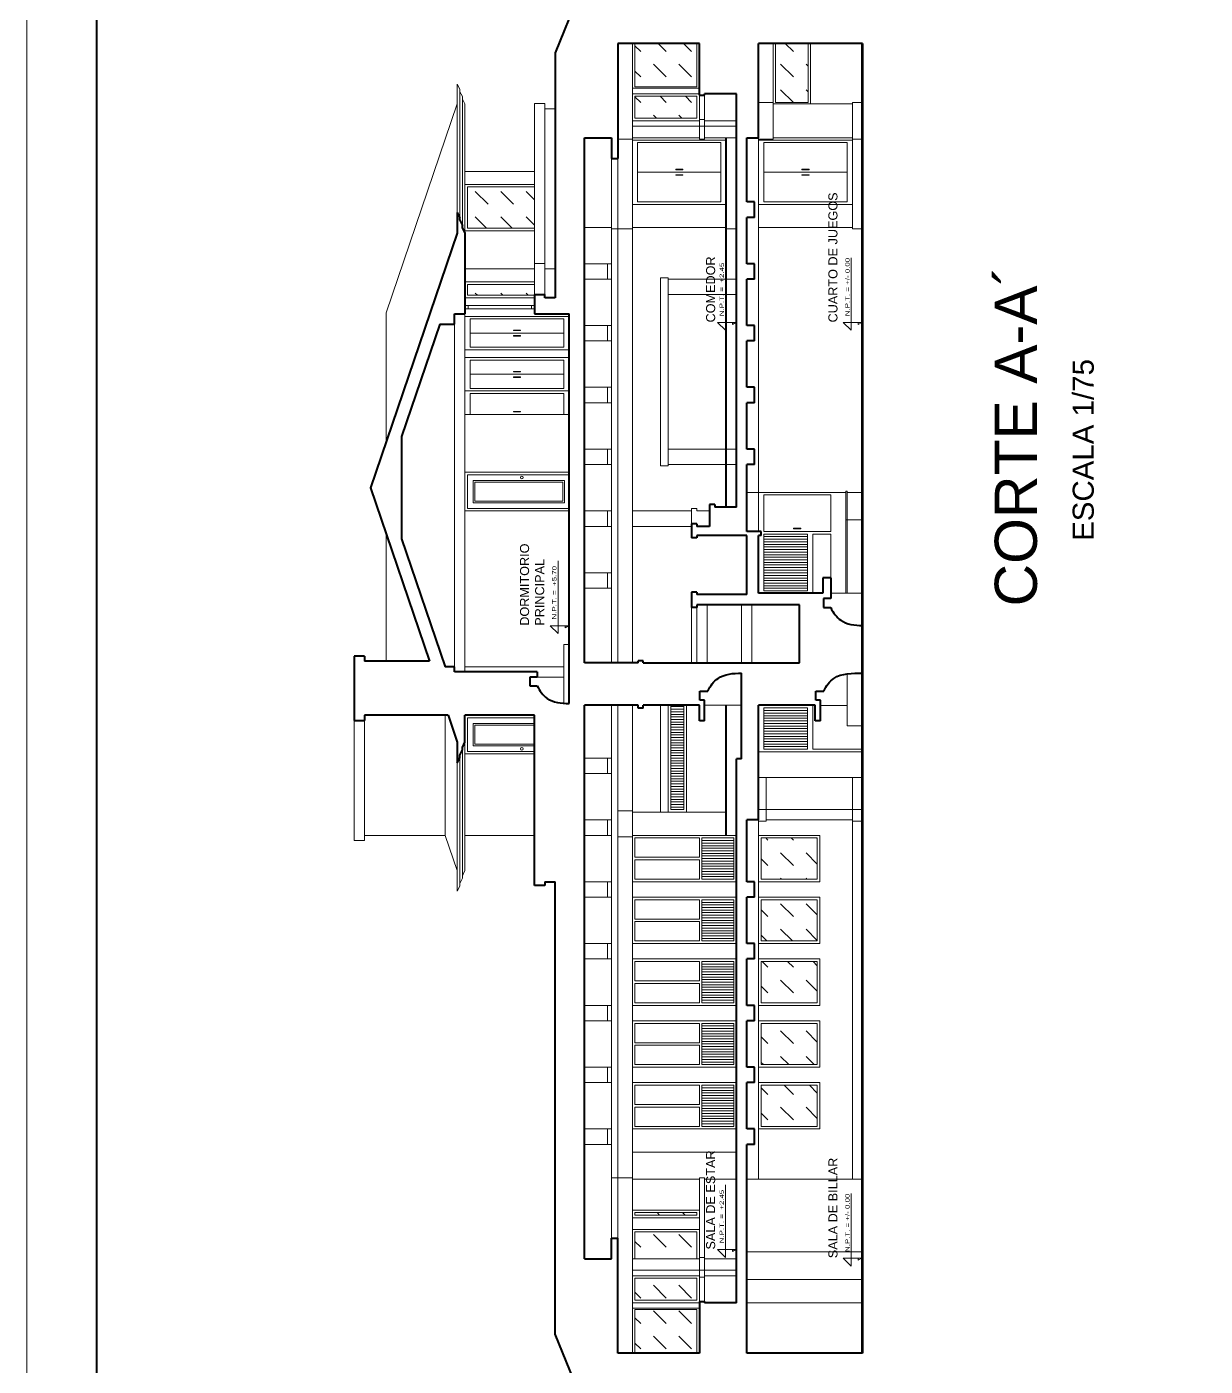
# Model space of a CAD drawing. Header units: millimetres. Extents: x -1459 to -1413, y -119 to 301.
# Drawn here: x -1459.03 to -1436.15, y 250.77 to 276.78 of the extents above; entities that cross this region are included whole.
import ezdxf

# ---------------------------------------------------------------- set-up
doc = ezdxf.new("R2010")
doc.units = ezdxf.units.MM
doc.layers.get('0').update_dxf_attribs({"lineweight": 0})
for name, color, linetype, lineweight in [('CORTE PLUMA 5', 5, 'Continuous', 40), ('MURO CORTADO', 1, 'Continuous', 60), ('PLUMA 2', 3, 'Continuous', 15), ('PLUMA 3', 30, 'Continuous', 20), ('ROTULO', 7, 'Continuous', 5), ('TEXTOS', 30, 'Continuous', 5)]:
    doc.layers.add(name, color=color, linetype=linetype, lineweight=lineweight)
doc.styles.add('Arial', font='arial.ttf')
doc.styles.get("Standard").update_dxf_attribs({"font": 'arial.ttf'})
pattern_1 = [(135, (-1208.55178, -9.68027), (-0.4939141, 3e-17), [0.34925, -0.34925])]

# ---------------------------------------------------------------- blocks, each defined once
blk = doc.blocks.new('f')
at = {"layer": 'TEXTOS'}
for p, q in [((564.862, -28.78), (565.014, -28.628)), ((564.862, -28.78), (566.107, -28.78)), ((565.014, -28.628), (565.014, -28.984)), ((566.107, -28.78), (566.271, -28.78)), ((564.974, -28.918), (565.014, -28.918)), ((564.974, -28.918), (565.014, -28.984))]:
    blk.add_line(p, q, dxfattribs=at)

msp = doc.modelspace()

# ---------------------------------------------------------------- hatches: boundary and pattern name
h = msp.add_hatch()
h.set_pattern_fill('DASH', color=256, scale=0.11, angle=45, style=0)
h.set_pattern_definition(pattern_1)
h.paths.add_polyline_path([(-1447.223, 251.871), (-1447.223, 251.027), (-1446.023, 251.027), (-1446.023, 251.871)])
h.paths.add_polyline_path([(-1447.223, 252.477), (-1447.223, 252.052), (-1446.023, 252.052), (-1446.023, 252.477)])
h.paths.add_polyline_path([(-1447.223, 253.377), (-1447.223, 252.858), (-1446.023, 252.858), (-1446.023, 253.377)])
h.paths.add_polyline_path([(-1447.223, 253.752), (-1447.223, 253.702), (-1446.023, 253.702), (-1446.023, 253.752)])
h.paths.add_polyline_path([(-1447.223, 275.427), (-1447.223, 275.002), (-1446.023, 275.002), (-1446.023, 275.427)])
h.paths.add_polyline_path([(-1447.223, 276.452), (-1447.223, 275.608), (-1446.023, 275.608), (-1446.023, 276.452)])
h = msp.add_hatch()
h.set_pattern_fill('DASH', color=256, scale=0.11, angle=45, style=0)
h.set_pattern_definition(pattern_1)
h.paths.add_polyline_path([(-1444.773, 256.227), (-1444.773, 255.427), (-1443.683, 255.427), (-1443.683, 256.227)])
h.paths.add_polyline_path([(-1444.773, 257.427), (-1444.773, 256.627), (-1443.683, 256.627), (-1443.683, 257.427)])
h.paths.add_polyline_path([(-1444.773, 258.627), (-1444.773, 257.827), (-1443.683, 257.827), (-1443.683, 258.627)])
h.paths.add_polyline_path([(-1444.773, 259.827), (-1444.773, 259.027), (-1443.683, 259.027), (-1443.683, 259.827)])
h.paths.add_polyline_path([(-1444.773, 261.027), (-1444.773, 260.227), (-1443.683, 260.227), (-1443.683, 261.027)])
h.paths.add_polyline_path([(-1444.493, 276.452), (-1444.493, 275.307), (-1443.863, 275.307), (-1443.863, 276.452)])
h = msp.add_hatch()
h.set_pattern_fill('DASH', color=256, scale=0.11, angle=45, style=0)
h.set_pattern_definition(pattern_1)
h.paths.add_polyline_path([(-1450.473, 271.776), (-1450.473, 271.563), (-1449.173, 271.563), (-1449.173, 271.579), (-1449.173, 271.776)])
h.paths.add_polyline_path([(-1450.473, 273.666), (-1450.473, 272.866), (-1449.173, 272.866), (-1449.173, 273.666)])

# ---------------------------------------------------------------- linework, layer by layer
for p, q in [((-1447.223, 275.608), (-1447.223, 276.452)), ((-1446.023, 275.608), (-1446.023, 276.452)), ((-1444.493, 275.307), (-1444.493, 276.452)), ((-1443.863, 275.307), (-1443.863, 276.452)), ((-1446.023, 275.608), (-1447.223, 275.608)), ((-1447.223, 275.427), (-1447.223, 275.002)), ((-1447.223, 275.427), (-1446.023, 275.427)), ((-1446.023, 275.002), (-1446.023, 275.427)), ((-1444.493, 275.307), (-1443.863, 275.307)), ((-1446.023, 275.002), (-1447.223, 275.002)), ((-1447.173, 274.527), (-1447.173, 273.377)), ((-1447.173, 274.527), (-1445.553, 274.527)), ((-1445.553, 274.527), (-1445.553, 273.377)), ((-1444.723, 274.527), (-1444.723, 273.377)), ((-1444.723, 274.527), (-1443.103, 274.527)), ((-1443.103, 274.527), (-1443.103, 273.377)), ((-1447.173, 273.952), (-1445.553, 273.952)), ((-1446.432, 274.01), (-1446.292, 274.01)), ((-1446.432, 274), (-1446.432, 274.01)), ((-1446.432, 274), (-1446.292, 274)), ((-1446.432, 273.903), (-1446.292, 273.903)), ((-1446.432, 273.903), (-1446.432, 273.893)), ((-1446.432, 273.893), (-1446.292, 273.893)), ((-1446.422, 274), (-1446.422, 274.01)), ((-1446.422, 273.903), (-1446.422, 273.893)), ((-1446.302, 274.01), (-1446.302, 274)), ((-1446.302, 273.893), (-1446.302, 273.903)), ((-1446.292, 274.01), (-1446.292, 274)), ((-1446.292, 273.893), (-1446.292, 273.903)), ((-1444.723, 273.952), (-1443.103, 273.952)), ((-1443.982, 274.01), (-1443.842, 274.01)), ((-1443.982, 274), (-1443.982, 274.01)), ((-1443.982, 274), (-1443.842, 274)), ((-1443.982, 273.903), (-1443.842, 273.903)), ((-1443.982, 273.903), (-1443.982, 273.893)), ((-1443.982, 273.893), (-1443.842, 273.893)), ((-1443.972, 274), (-1443.972, 274.01)), ((-1443.972, 273.903), (-1443.972, 273.893)), ((-1443.852, 274.01), (-1443.852, 274)), ((-1443.852, 273.893), (-1443.852, 273.903)), ((-1443.842, 274.01), (-1443.842, 274)), ((-1443.842, 273.893), (-1443.842, 273.903)), ((-1450.473, 272.866), (-1450.473, 273.666)), ((-1450.473, 273.666), (-1449.173, 273.666)), ((-1447.173, 273.377), (-1445.553, 273.377)), ((-1444.723, 273.377), (-1443.103, 273.377)), ((-1449.173, 272.866), (-1450.473, 272.866)), ((-1450.473, 271.776), (-1449.173, 271.776)), ((-1450.473, 271.776), (-1450.473, 271.563)), ((-1450.473, 271.563), (-1449.173, 271.563)), ((-1450.523, 271.363), (-1449.173, 271.363)), ((-1450.523, 271.303), (-1449.173, 271.303)), ((-1450.463, 271.303), (-1450.463, 271.363)), ((-1449.233, 271.303), (-1449.233, 271.363)), ((-1450.423, 271.104), (-1450.423, 270.554)), ((-1450.423, 271.104), (-1448.603, 271.104)), ((-1448.603, 271.104), (-1448.603, 270.554)), ((-1450.423, 270.829), (-1448.603, 270.829)), ((-1449.582, 270.887), (-1449.442, 270.887)), ((-1449.582, 270.877), (-1449.582, 270.887)), ((-1449.582, 270.877), (-1449.442, 270.877)), ((-1449.582, 270.78), (-1449.442, 270.78)), ((-1449.582, 270.78), (-1449.582, 270.77)), ((-1449.582, 270.77), (-1449.442, 270.77)), ((-1449.572, 270.877), (-1449.572, 270.887)), ((-1449.572, 270.78), (-1449.572, 270.77)), ((-1449.452, 270.887), (-1449.452, 270.877)), ((-1449.452, 270.77), (-1449.452, 270.78)), ((-1449.442, 270.887), (-1449.442, 270.877)), ((-1449.442, 270.77), (-1449.442, 270.78)), ((-1450.423, 270.554), (-1448.603, 270.554)), ((-1450.423, 270.304), (-1450.423, 269.754)), ((-1450.423, 270.304), (-1448.603, 270.304)), ((-1448.603, 270.304), (-1448.603, 269.754)), ((-1450.423, 270.029), (-1448.603, 270.029)), ((-1449.582, 270.087), (-1449.442, 270.087)), ((-1449.582, 270.077), (-1449.582, 270.087)), ((-1449.582, 270.077), (-1449.442, 270.077)), ((-1449.582, 269.98), (-1449.442, 269.98)), ((-1449.582, 269.98), (-1449.582, 269.97)), ((-1449.582, 269.97), (-1449.442, 269.97)), ((-1449.572, 270.077), (-1449.572, 270.087)), ((-1449.572, 269.98), (-1449.572, 269.97)), ((-1449.452, 270.087), (-1449.452, 270.077)), ((-1449.452, 269.97), (-1449.452, 269.98)), ((-1449.442, 270.087), (-1449.442, 270.077)), ((-1449.442, 269.97), (-1449.442, 269.98)), ((-1450.423, 269.754), (-1448.603, 269.754)), ((-1450.423, 269.657), (-1450.423, 269.252)), ((-1450.423, 269.657), (-1448.603, 269.657)), ((-1448.603, 269.657), (-1448.603, 269.252)), ((-1449.582, 269.31), (-1449.442, 269.31)), ((-1449.582, 269.3), (-1449.582, 269.31)), ((-1449.582, 269.3), (-1449.442, 269.3)), ((-1449.572, 269.3), (-1449.572, 269.31)), ((-1449.452, 269.31), (-1449.452, 269.3)), ((-1449.442, 269.31), (-1449.442, 269.3)), ((-1450.473, 268.077), (-1448.503, 268.077)), ((-1450.473, 267.427), (-1450.473, 268.077)), ((-1450.363, 267.967), (-1448.593, 267.967)), ((-1450.363, 267.537), (-1450.363, 267.967)), ((-1450.333, 267.937), (-1448.623, 267.937)), ((-1450.333, 267.567), (-1450.333, 267.937)), ((-1448.623, 267.937), (-1448.623, 267.567)), ((-1448.593, 267.967), (-1448.593, 267.537)), ((-1444.823, 267.737), (-1443.128, 267.737)), ((-1444.723, 267.687), (-1444.723, 266.977)), ((-1444.723, 267.687), (-1443.423, 267.687)), ((-1443.423, 267.687), (-1443.423, 266.977)), ((-1450.473, 267.427), (-1448.503, 267.427)), ((-1450.363, 267.537), (-1448.593, 267.537)), ((-1450.333, 267.567), (-1448.623, 267.567)), ((-1444.723, 266.977), (-1443.423, 266.977)), ((-1443.873, 266.927), (-1444.723, 266.927)), ((-1444.723, 266.927), (-1444.723, 265.824)), ((-1443.873, 266.877), (-1444.723, 266.877)), ((-1443.873, 266.827), (-1444.723, 266.827)), ((-1444.143, 267.042), (-1444.002, 267.042)), ((-1444.143, 267.042), (-1444.143, 267.032)), ((-1444.143, 267.032), (-1444.002, 267.032)), ((-1444.133, 267.042), (-1444.133, 267.032)), ((-1444.012, 267.032), (-1444.012, 267.042)), ((-1444.002, 267.032), (-1444.002, 267.042)), ((-1443.873, 266.927), (-1443.873, 265.824)), ((-1443.423, 266.927), (-1443.773, 266.927)), ((-1443.773, 266.927), (-1443.773, 265.777)), ((-1443.423, 266.927), (-1443.423, 266.077)), ((-1443.873, 266.777), (-1444.723, 266.777)), ((-1443.873, 266.727), (-1444.723, 266.727)), ((-1443.873, 266.677), (-1444.723, 266.677)), ((-1443.873, 266.627), (-1444.723, 266.627)), ((-1443.873, 266.577), (-1444.723, 266.577)), ((-1443.873, 266.527), (-1444.723, 266.527)), ((-1443.873, 266.477), (-1444.723, 266.477)), ((-1443.873, 266.427), (-1444.723, 266.427)), ((-1443.873, 266.377), (-1444.723, 266.377)), ((-1443.873, 266.327), (-1444.723, 266.327)), ((-1443.873, 266.277), (-1444.723, 266.277)), ((-1443.873, 266.227), (-1444.723, 266.227)), ((-1443.873, 266.177), (-1444.723, 266.177)), ((-1443.873, 266.124), (-1444.723, 266.124)), ((-1443.873, 266.074), (-1444.723, 266.074)), ((-1443.873, 266.024), (-1444.723, 266.024)), ((-1443.873, 265.974), (-1444.723, 265.974)), ((-1443.873, 265.924), (-1444.723, 265.924)), ((-1443.873, 265.874), (-1444.723, 265.874)), ((-1443.873, 265.824), (-1444.723, 265.824)), ((-1446.526, 261.577), (-1446.526, 263.603)), ((-1446.273, 263.577), (-1446.526, 263.577)), ((-1446.273, 263.527), (-1446.526, 263.527)), ((-1446.273, 263.477), (-1446.526, 263.477)), ((-1446.273, 263.603), (-1446.273, 261.577)), ((-1443.873, 263.553), (-1444.723, 263.553)), ((-1444.723, 262.75), (-1444.723, 263.553)), ((-1443.873, 263.5), (-1444.723, 263.5)), ((-1443.873, 263.45), (-1444.723, 263.45)), ((-1443.873, 262.75), (-1443.873, 263.553)), ((-1443.773, 262.75), (-1443.773, 263.603)), ((-1450.473, 263.358), (-1449.173, 263.358)), ((-1450.473, 262.708), (-1450.473, 263.358)), ((-1450.363, 263.248), (-1449.173, 263.248)), ((-1450.363, 262.818), (-1450.363, 263.248)), ((-1450.333, 263.218), (-1449.173, 263.218)), ((-1450.333, 262.848), (-1450.333, 263.218)), ((-1446.273, 263.427), (-1446.526, 263.427)), ((-1446.273, 263.377), (-1446.526, 263.377)), ((-1446.273, 263.327), (-1446.526, 263.327)), ((-1446.273, 263.277), (-1446.526, 263.277)), ((-1446.273, 263.227), (-1446.526, 263.227)), ((-1443.873, 263.4), (-1444.723, 263.4)), ((-1443.873, 263.35), (-1444.723, 263.35)), ((-1443.873, 263.3), (-1444.723, 263.3)), ((-1443.873, 263.25), (-1444.723, 263.25)), ((-1443.873, 263.2), (-1444.723, 263.2)), ((-1446.273, 263.177), (-1446.526, 263.177)), ((-1446.273, 263.127), (-1446.526, 263.127)), ((-1446.273, 263.077), (-1446.526, 263.077)), ((-1446.273, 263.027), (-1446.526, 263.027)), ((-1446.273, 262.977), (-1446.526, 262.977)), ((-1446.273, 262.927), (-1446.526, 262.927)), ((-1443.873, 263.15), (-1444.723, 263.15)), ((-1443.873, 263.1), (-1444.723, 263.1)), ((-1443.873, 263.05), (-1444.723, 263.05)), ((-1443.873, 263), (-1444.723, 263)), ((-1443.873, 262.95), (-1444.723, 262.95)), ((-1450.473, 262.708), (-1449.173, 262.708)), ((-1450.363, 262.818), (-1449.173, 262.818)), ((-1450.333, 262.848), (-1449.173, 262.848)), ((-1446.273, 262.877), (-1446.526, 262.877)), ((-1446.273, 262.827), (-1446.526, 262.827)), ((-1446.273, 262.777), (-1446.526, 262.777)), ((-1446.273, 262.727), (-1446.526, 262.727)), ((-1446.273, 262.677), (-1446.526, 262.677)), ((-1443.873, 262.9), (-1444.723, 262.9)), ((-1443.873, 262.85), (-1444.723, 262.85)), ((-1443.873, 262.8), (-1444.723, 262.8)), ((-1443.873, 262.75), (-1444.723, 262.75)), ((-1442.803, 262.75), (-1443.773, 262.75)), ((-1446.273, 262.627), (-1446.526, 262.627)), ((-1446.273, 262.577), (-1446.526, 262.577)), ((-1446.273, 262.527), (-1446.526, 262.527)), ((-1446.273, 262.477), (-1446.526, 262.477)), ((-1446.273, 262.427), (-1446.526, 262.427)), ((-1446.273, 262.377), (-1446.526, 262.377)), ((-1446.273, 262.327), (-1446.526, 262.327)), ((-1446.273, 262.277), (-1446.526, 262.277)), ((-1446.273, 262.227), (-1446.526, 262.227)), ((-1446.273, 262.177), (-1446.526, 262.177)), ((-1446.273, 262.127), (-1446.526, 262.127)), ((-1446.273, 262.077), (-1446.526, 262.077)), ((-1446.273, 262.027), (-1446.526, 262.027)), ((-1446.273, 261.977), (-1446.526, 261.977)), ((-1446.273, 261.927), (-1446.526, 261.927)), ((-1446.273, 261.877), (-1446.526, 261.877)), ((-1446.273, 261.827), (-1446.526, 261.827)), ((-1446.273, 261.777), (-1446.526, 261.777)), ((-1446.273, 261.727), (-1446.526, 261.727)), ((-1446.273, 261.677), (-1446.526, 261.677)), ((-1446.273, 261.627), (-1446.526, 261.627)), ((-1446.273, 261.577), (-1446.526, 261.577)), ((-1443.683, 260.227), (-1443.683, 261.027)), ((-1443.683, 259.027), (-1443.683, 259.827)), ((-1443.683, 257.827), (-1443.683, 258.627)), ((-1443.683, 256.627), (-1443.683, 257.427)), ((-1443.683, 255.427), (-1443.683, 256.227)), ((-1446.023, 253.752), (-1447.223, 253.752)), ((-1447.223, 253.752), (-1447.223, 253.702)), ((-1447.223, 253.702), (-1446.023, 253.702)), ((-1446.023, 253.752), (-1446.023, 253.702)), ((-1446.023, 253.377), (-1447.223, 253.377)), ((-1447.223, 252.858), (-1447.223, 253.377)), ((-1446.023, 253.377), (-1446.023, 252.858)), ((-1446.023, 252.477), (-1447.223, 252.477)), ((-1447.223, 252.477), (-1447.223, 252.052)), ((-1446.023, 252.477), (-1446.023, 252.052)), ((-1447.223, 252.052), (-1446.023, 252.052)), ((-1447.223, 251.871), (-1447.223, 251.027)), ((-1446.023, 251.871), (-1447.223, 251.871)), ((-1446.023, 251.871), (-1446.023, 251.027))]:
    msp.add_line(p, q)
for points in [[(-1445.973, 260.652), (-1447.223, 260.652), (-1447.223, 261.027), (-1445.973, 261.027)], [(-1445.973, 260.652), (-1445.973, 261.027)], [(-1445.923, 260.227), (-1445.923, 261.027)], [(-1445.303, 261.027), (-1445.923, 261.027)], [(-1445.303, 260.977), (-1445.923, 260.977)], [(-1445.303, 260.927), (-1445.923, 260.927)], [(-1445.303, 260.877), (-1445.923, 260.877)], [(-1445.303, 260.227), (-1445.303, 261.027)], [(-1443.683, 260.227), (-1444.773, 260.227), (-1444.773, 261.027), (-1443.683, 261.027)], [(-1445.973, 260.227), (-1447.223, 260.227), (-1447.223, 260.602), (-1445.973, 260.602)], [(-1445.973, 260.227), (-1445.973, 260.602)], [(-1445.303, 260.827), (-1445.923, 260.827)], [(-1445.303, 260.777), (-1445.923, 260.777)], [(-1445.303, 260.727), (-1445.923, 260.727)], [(-1445.303, 260.677), (-1445.923, 260.677)], [(-1445.303, 260.627), (-1445.923, 260.627)], [(-1445.303, 260.577), (-1445.923, 260.577)], [(-1445.303, 260.527), (-1445.923, 260.527)], [(-1445.303, 260.477), (-1445.923, 260.477)], [(-1445.303, 260.427), (-1445.923, 260.427)], [(-1445.303, 260.377), (-1445.923, 260.377)], [(-1445.303, 260.327), (-1445.923, 260.327)], [(-1445.303, 260.277), (-1445.923, 260.277)], [(-1445.303, 260.227), (-1445.923, 260.227)], [(-1445.973, 259.452), (-1447.223, 259.452), (-1447.223, 259.827), (-1445.973, 259.827)], [(-1445.973, 259.452), (-1445.973, 259.827)], [(-1445.923, 259.027), (-1445.923, 259.827)], [(-1445.303, 259.827), (-1445.923, 259.827)], [(-1445.303, 259.027), (-1445.303, 259.827)], [(-1443.683, 259.027), (-1444.773, 259.027), (-1444.773, 259.827), (-1443.683, 259.827)], [(-1445.303, 259.777), (-1445.923, 259.777)], [(-1445.303, 259.727), (-1445.923, 259.727)], [(-1445.303, 259.677), (-1445.923, 259.677)], [(-1445.303, 259.627), (-1445.923, 259.627)], [(-1445.303, 259.577), (-1445.923, 259.577)], [(-1445.973, 259.027), (-1447.223, 259.027), (-1447.223, 259.402), (-1445.973, 259.402)], [(-1445.973, 259.027), (-1445.973, 259.402)], [(-1445.303, 259.527), (-1445.923, 259.527)], [(-1445.303, 259.477), (-1445.923, 259.477)], [(-1445.303, 259.427), (-1445.923, 259.427)], [(-1445.303, 259.377), (-1445.923, 259.377)], [(-1445.303, 259.327), (-1445.923, 259.327)], [(-1445.303, 259.277), (-1445.923, 259.277)], [(-1445.303, 259.227), (-1445.923, 259.227)], [(-1445.303, 259.177), (-1445.923, 259.177)], [(-1445.303, 259.127), (-1445.923, 259.127)], [(-1445.303, 259.077), (-1445.923, 259.077)], [(-1445.303, 259.027), (-1445.923, 259.027)], [(-1445.973, 258.252), (-1447.223, 258.252), (-1447.223, 258.627), (-1445.973, 258.627)], [(-1445.973, 258.252), (-1445.973, 258.627)], [(-1445.923, 257.827), (-1445.923, 258.627)], [(-1445.303, 258.627), (-1445.923, 258.627)], [(-1445.303, 258.577), (-1445.923, 258.577)], [(-1445.303, 258.527), (-1445.923, 258.527)], [(-1445.303, 257.827), (-1445.303, 258.627)], [(-1443.683, 257.827), (-1444.773, 257.827), (-1444.773, 258.627), (-1443.683, 258.627)], [(-1445.303, 258.477), (-1445.923, 258.477)], [(-1445.303, 258.427), (-1445.923, 258.427)], [(-1445.303, 258.377), (-1445.923, 258.377)], [(-1445.303, 258.327), (-1445.923, 258.327)], [(-1445.303, 258.277), (-1445.923, 258.277)], [(-1445.973, 257.827), (-1447.223, 257.827), (-1447.223, 258.202), (-1445.973, 258.202)], [(-1445.973, 257.827), (-1445.973, 258.202)], [(-1445.303, 258.227), (-1445.923, 258.227)], [(-1445.303, 258.177), (-1445.923, 258.177)], [(-1445.303, 258.127), (-1445.923, 258.127)], [(-1445.303, 258.077), (-1445.923, 258.077)], [(-1445.303, 258.027), (-1445.923, 258.027)], [(-1445.303, 257.977), (-1445.923, 257.977)], [(-1445.303, 257.927), (-1445.923, 257.927)], [(-1445.303, 257.877), (-1445.923, 257.877)], [(-1445.303, 257.827), (-1445.923, 257.827)], [(-1445.973, 257.052), (-1447.223, 257.052), (-1447.223, 257.427), (-1445.973, 257.427)], [(-1445.973, 257.052), (-1445.973, 257.427)], [(-1445.923, 256.627), (-1445.923, 257.427)], [(-1445.303, 257.427), (-1445.923, 257.427)], [(-1445.303, 257.377), (-1445.923, 257.377)], [(-1445.303, 257.327), (-1445.923, 257.327)], [(-1445.303, 257.277), (-1445.923, 257.277)], [(-1445.303, 257.227), (-1445.923, 257.227)], [(-1445.303, 256.627), (-1445.303, 257.427)], [(-1443.683, 256.627), (-1444.773, 256.627), (-1444.773, 257.427), (-1443.683, 257.427)], [(-1445.973, 256.627), (-1447.223, 256.627), (-1447.223, 257.002), (-1445.973, 257.002)], [(-1445.973, 256.627), (-1445.973, 257.002)], [(-1445.303, 257.177), (-1445.923, 257.177)], [(-1445.303, 257.127), (-1445.923, 257.127)], [(-1445.303, 257.077), (-1445.923, 257.077)], [(-1445.303, 257.027), (-1445.923, 257.027)], [(-1445.303, 256.977), (-1445.923, 256.977)], [(-1445.303, 256.927), (-1445.923, 256.927)], [(-1445.303, 256.877), (-1445.923, 256.877)], [(-1445.303, 256.827), (-1445.923, 256.827)], [(-1445.303, 256.777), (-1445.923, 256.777)], [(-1445.303, 256.727), (-1445.923, 256.727)], [(-1445.303, 256.677), (-1445.923, 256.677)], [(-1445.303, 256.627), (-1445.923, 256.627)], [(-1445.973, 255.852), (-1447.223, 255.852), (-1447.223, 256.227), (-1445.973, 256.227)], [(-1445.973, 255.852), (-1445.973, 256.227)], [(-1445.923, 255.427), (-1445.923, 256.227)], [(-1445.303, 256.227), (-1445.923, 256.227)], [(-1445.303, 256.177), (-1445.923, 256.177)], [(-1445.303, 255.427), (-1445.303, 256.227)], [(-1443.683, 255.427), (-1444.773, 255.427), (-1444.773, 256.227), (-1443.683, 256.227)], [(-1445.303, 256.127), (-1445.923, 256.127)], [(-1445.303, 256.077), (-1445.923, 256.077)], [(-1445.303, 256.027), (-1445.923, 256.027)], [(-1445.303, 255.977), (-1445.923, 255.977)], [(-1445.303, 255.927), (-1445.923, 255.927)], [(-1445.973, 255.427), (-1447.223, 255.427), (-1447.223, 255.802), (-1445.973, 255.802)], [(-1445.973, 255.427), (-1445.973, 255.802)], [(-1445.303, 255.877), (-1445.923, 255.877)], [(-1445.303, 255.827), (-1445.923, 255.827)], [(-1445.303, 255.777), (-1445.923, 255.777)], [(-1445.303, 255.727), (-1445.923, 255.727)], [(-1445.303, 255.677), (-1445.923, 255.677)], [(-1445.303, 255.627), (-1445.923, 255.627)], [(-1445.303, 255.577), (-1445.923, 255.577)], [(-1445.303, 255.527), (-1445.923, 255.527)], [(-1445.303, 255.477), (-1445.923, 255.477)], [(-1445.303, 255.427), (-1445.923, 255.427)]]:
    msp.add_lwpolyline(points)
at = {"color": 7, "linetype": 'Continuous'}
for centre in [(-1449.418, 268.025), (-1449.418, 262.759)]:
    msp.add_circle(centre, 0.027, dxfattribs=at)
at = {"layer": 'CORTE PLUMA 5'}
for p, q in [((-1447.483, 279.448), (-1448.773, 276.272)), ((-1447.553, 276.452), (-1447.553, 274.221)), ((-1445.973, 276.452), (-1447.553, 276.452)), ((-1445.973, 275.452), (-1445.973, 276.452)), ((-1442.803, 276.452), (-1444.823, 276.452)), ((-1444.823, 274.621), (-1444.823, 276.452)), ((-1448.773, 276.272), (-1448.773, 271.513)), ((-1445.973, 275.452), (-1445.873, 275.452)), ((-1445.253, 275.477), (-1445.873, 275.477)), ((-1445.873, 275.452), (-1445.873, 275.477)), ((-1445.253, 267.452), (-1445.253, 275.477)), ((-1448.203, 274.621), (-1447.678, 274.621)), ((-1448.203, 264.427), (-1448.203, 274.621)), ((-1447.678, 274.621), (-1447.678, 274.221)), ((-1445.053, 274.621), (-1444.823, 274.621)), ((-1445.053, 273.377), (-1445.053, 274.621)), ((-1447.678, 274.221), (-1447.553, 274.221)), ((-1444.903, 273.377), (-1445.053, 273.377)), ((-1444.903, 273.077), (-1444.903, 273.377)), ((-1450.673, 273.169), (-1450.673, 272.769)), ((-1450.673, 273.169), (-1450.623, 273.069)), ((-1450.623, 273.019), (-1450.623, 273.069)), ((-1444.903, 273.077), (-1445.053, 273.077)), ((-1445.053, 272.177), (-1445.053, 273.077)), ((-1450.623, 273.019), (-1450.573, 272.919)), ((-1450.573, 272.869), (-1450.573, 272.919)), ((-1450.573, 272.869), (-1450.523, 272.769)), ((-1450.523, 272.769), (-1450.523, 271.204)), ((-1444.903, 272.177), (-1445.053, 272.177)), ((-1444.903, 271.877), (-1444.903, 272.177)), ((-1444.903, 271.877), (-1445.053, 271.877)), ((-1445.053, 270.977), (-1445.053, 271.877)), ((-1449.173, 271.579), (-1448.973, 271.579)), ((-1449.173, 271.579), (-1449.173, 271.204)), ((-1448.973, 271.513), (-1448.973, 271.579)), ((-1448.773, 271.513), (-1448.973, 271.513)), ((-1451.009, 271.004), (-1450.723, 271.004)), ((-1450.723, 271.204), (-1450.523, 271.204)), ((-1450.723, 271.004), (-1450.723, 271.204)), ((-1449.173, 271.204), (-1448.503, 271.204)), ((-1448.503, 263.637), (-1448.503, 271.204)), ((-1444.903, 270.977), (-1445.053, 270.977)), ((-1444.903, 270.677), (-1444.903, 270.977)), ((-1444.903, 270.677), (-1445.053, 270.677)), ((-1445.053, 269.777), (-1445.053, 270.677)), ((-1444.903, 269.777), (-1445.053, 269.777)), ((-1444.903, 269.477), (-1444.903, 269.777)), ((-1444.903, 269.477), (-1445.053, 269.477)), ((-1445.053, 268.577), (-1445.053, 269.477)), ((-1451.753, 268.82), (-1451.753, 266.833)), ((-1444.903, 268.577), (-1445.053, 268.577)), ((-1444.903, 268.277), (-1444.903, 268.577)), ((-1445.053, 266.977), (-1445.053, 268.277)), ((-1444.903, 268.277), (-1445.053, 268.277)), ((-1445.773, 267.502), (-1445.773, 267.077)), ((-1445.673, 267.502), (-1445.773, 267.502)), ((-1445.673, 267.502), (-1445.673, 267.452)), ((-1445.253, 267.452), (-1445.673, 267.452)), ((-1446.123, 267.127), (-1446.123, 266.852)), ((-1446.023, 267.127), (-1446.123, 267.127)), ((-1446.023, 267.127), (-1446.023, 267.077)), ((-1446.023, 266.852), (-1446.123, 266.852)), ((-1445.773, 267.077), (-1446.023, 267.077)), ((-1445.053, 266.902), (-1446.023, 266.902)), ((-1446.023, 266.902), (-1446.023, 266.852)), ((-1444.773, 266.977), (-1445.053, 266.977)), ((-1445.053, 265.752), (-1445.053, 266.902)), ((-1444.773, 266.902), (-1444.823, 266.902)), ((-1444.823, 265.777), (-1444.823, 266.902)), ((-1444.773, 266.902), (-1444.773, 266.977)), ((-1443.423, 266.077), (-1443.573, 266.077)), ((-1443.573, 266.077), (-1443.573, 265.777)), ((-1443.423, 266.077), (-1443.423, 265.677)), ((-1446.123, 265.802), (-1446.123, 265.502)), ((-1446.023, 265.802), (-1446.123, 265.802)), ((-1446.023, 265.802), (-1446.023, 265.752)), ((-1445.053, 265.752), (-1446.023, 265.752)), ((-1444.028, 265.552), (-1446.023, 265.552)), ((-1446.023, 265.552), (-1446.023, 265.502)), ((-1443.573, 265.777), (-1444.823, 265.777)), ((-1444.028, 264.427), (-1444.028, 265.552)), ((-1443.423, 265.677), (-1443.564, 265.677)), ((-1443.564, 265.677), (-1443.564, 265.499)), ((-1446.023, 265.502), (-1446.123, 265.502)), ((-1443.564, 265.499), (-1443.423, 265.499)), ((-1452.473, 264.559), (-1452.673, 264.559)), ((-1452.673, 264.559), (-1452.673, 263.308)), ((-1452.473, 264.559), (-1452.473, 264.459)), ((-1451.208, 264.459), (-1452.473, 264.459)), ((-1450.723, 264.251), (-1450.723, 264.351)), ((-1449.123, 264.251), (-1449.123, 264.151)), ((-1447.161, 264.427), (-1448.203, 264.427)), ((-1447.061, 264.468), (-1447.161, 264.468)), ((-1447.161, 264.427), (-1447.161, 264.468)), ((-1447.061, 264.427), (-1447.061, 264.468)), ((-1447.061, 264.427), (-1444.028, 264.427)), ((-1445.153, 262.561), (-1445.153, 264.227)), ((-1449.264, 264.151), (-1449.264, 263.983)), ((-1449.123, 264.151), (-1449.264, 264.151)), ((-1449.264, 263.983), (-1449.123, 263.983)), ((-1445.964, 263.703), (-1445.964, 263.88)), ((-1445.964, 263.88), (-1445.806, 263.88)), ((-1445.873, 263.703), (-1445.964, 263.703)), ((-1445.873, 263.303), (-1445.873, 263.703)), ((-1443.714, 263.703), (-1443.714, 263.88)), ((-1443.714, 263.88), (-1443.556, 263.88)), ((-1443.623, 263.703), (-1443.714, 263.703)), ((-1443.623, 263.303), (-1443.623, 263.703)), ((-1448.203, 252.858), (-1448.203, 263.603)), ((-1447.161, 263.603), (-1448.203, 263.603)), ((-1447.161, 263.544), (-1447.161, 263.603)), ((-1447.061, 263.544), (-1447.161, 263.544)), ((-1447.061, 263.544), (-1447.061, 263.603)), ((-1445.973, 263.603), (-1447.061, 263.603)), ((-1445.973, 263.303), (-1445.973, 263.603)), ((-1444.823, 261.377), (-1444.823, 263.603)), ((-1443.723, 263.603), (-1444.823, 263.603)), ((-1443.723, 263.303), (-1443.723, 263.603)), ((-1452.673, 263.308), (-1452.473, 263.308)), ((-1452.473, 263.408), (-1452.473, 263.308)), ((-1450.523, 262.885), (-1450.523, 263.408)), ((-1449.173, 260.102), (-1449.173, 263.408)), ((-1445.873, 263.303), (-1445.973, 263.303)), ((-1443.623, 263.303), (-1443.723, 263.303)), ((-1450.673, 262.885), (-1450.673, 262.485)), ((-1450.623, 262.635), (-1450.573, 262.735)), ((-1450.573, 262.785), (-1450.523, 262.885)), ((-1450.573, 262.735), (-1450.573, 262.785)), ((-1450.673, 262.485), (-1450.623, 262.585)), ((-1450.623, 262.585), (-1450.623, 262.635)), ((-1445.253, 252.002), (-1445.253, 262.561)), ((-1445.153, 262.561), (-1445.253, 262.561)), ((-1445.053, 260.177), (-1445.053, 261.377)), ((-1444.823, 261.377), (-1445.053, 261.377)), ((-1448.973, 260.102), (-1449.173, 260.102)), ((-1448.973, 260.177), (-1448.973, 260.102)), ((-1448.973, 260.177), (-1448.773, 260.177)), ((-1448.773, 251.395), (-1448.773, 260.177)), ((-1444.903, 260.177), (-1445.053, 260.177)), ((-1444.903, 259.877), (-1444.903, 260.177)), ((-1444.903, 259.877), (-1445.053, 259.877)), ((-1445.053, 258.977), (-1445.053, 259.877)), ((-1444.903, 258.977), (-1445.053, 258.977)), ((-1444.903, 258.677), (-1444.903, 258.977)), ((-1444.903, 258.677), (-1445.053, 258.677)), ((-1445.053, 257.777), (-1445.053, 258.677)), ((-1444.903, 257.777), (-1445.053, 257.777)), ((-1444.903, 257.477), (-1444.903, 257.777)), ((-1445.053, 256.577), (-1445.053, 257.477)), ((-1444.903, 257.477), (-1445.053, 257.477)), ((-1444.903, 256.577), (-1445.053, 256.577)), ((-1444.903, 256.277), (-1444.903, 256.577)), ((-1444.903, 256.277), (-1445.053, 256.277)), ((-1445.053, 255.377), (-1445.053, 256.277)), ((-1444.903, 255.377), (-1445.053, 255.377)), ((-1444.903, 255.077), (-1444.903, 255.377)), ((-1445.053, 251.027), (-1445.053, 255.077)), ((-1444.903, 255.077), (-1445.053, 255.077)), ((-1447.678, 253.258), (-1447.553, 253.258)), ((-1447.678, 252.858), (-1447.678, 253.258)), ((-1447.553, 251.027), (-1447.553, 253.258)), ((-1448.203, 252.858), (-1447.678, 252.858)), ((-1445.973, 252.027), (-1445.973, 251.027)), ((-1445.973, 252.027), (-1445.873, 252.027)), ((-1445.873, 252.027), (-1445.873, 252.002)), ((-1445.253, 252.002), (-1445.873, 252.002)), ((-1447.483, 248.22), (-1448.773, 251.395)), ((-1445.973, 251.027), (-1447.553, 251.027)), ((-1442.803, 251.027), (-1445.053, 251.027))]:
    msp.add_line(p, q, dxfattribs=at)
for points in [[(-1450.673, 272.769), (-1452.355, 267.827), (-1451.208, 264.459)], [(-1451.009, 271.004), (-1451.753, 268.82)], [(-1451.753, 266.833), (-1450.908, 264.351)], [(-1450.723, 264.351), (-1450.908, 264.351)], [(-1449.123, 264.251), (-1450.723, 264.251)], [(-1450.851, 263.408), (-1452.473, 263.408)], [(-1450.851, 263.408), (-1450.673, 262.885)], [(-1449.173, 263.408), (-1450.523, 263.408)]]:
    msp.add_lwpolyline(points, dxfattribs=at)
for points, knots in [([(-1443.423, 265.499), (-1443.377, 265.4), (-1443.214, 265.185), (-1442.959, 265.156), (-1442.803, 265.153)], [0.2748979, 0.2748979, 0.2748979, 0.2748979, 0.5846458, 1.027054, 1.027054, 1.027054, 1.027054]), ([(-1445.806, 263.88), (-1445.76, 263.98), (-1445.59, 264.204), (-1445.321, 264.226), (-1445.153, 264.227)], [0.2748979, 0.2748979, 0.2748979, 0.2748979, 0.5846458, 1.058305, 1.058305, 1.058305, 1.058305]), ([(-1443.556, 263.88), (-1443.51, 263.98), (-1443.32, 264.231), (-1443.006, 264.228), (-1442.803, 264.227)], [0.2748979, 0.2748979, 0.2748979, 0.2748979, 0.5846458, 1.1514967, 1.1514967, 1.1514967, 1.1514967]), ([(-1449.123, 263.983), (-1449.077, 263.883), (-1448.914, 263.668), (-1448.659, 263.64), (-1448.503, 263.637)], [0.2748979, 0.2748979, 0.2748979, 0.2748979, 0.5846458, 1.027054, 1.027054, 1.027054, 1.027054])]:
    msp.add_open_spline(points, degree=3, knots=knots, dxfattribs=at)
at = {"layer": 'MURO CORTADO', "lineweight": 80}
msp.add_line((-1442.803, 251.027), (-1442.803, 276.452), dxfattribs=at)
at = {"layer": 'PLUMA 2'}
for p, q in [((-1447.273, 274.577), (-1445.463, 274.577)), ((-1445.463, 267.452), (-1445.463, 274.621)), ((-1445.443, 267.452), (-1445.443, 274.621)), ((-1444.823, 266.977), (-1444.823, 274.596)), ((-1444.823, 274.577), (-1443.003, 274.577)), ((-1443.003, 272.852), (-1443.003, 274.621)), ((-1447.678, 264.427), (-1447.678, 274.221)), ((-1447.553, 264.427), (-1447.553, 274.221)), ((-1447.273, 273.327), (-1445.463, 273.327)), ((-1444.823, 273.327), (-1443.003, 273.327)), ((-1448.203, 272.877), (-1447.678, 272.877)), ((-1447.273, 272.852), (-1447.678, 272.852)), ((-1447.273, 272.877), (-1445.463, 272.877)), ((-1445.253, 272.852), (-1445.463, 272.852)), ((-1445.048, 272.852), (-1445.053, 272.852)), ((-1444.823, 272.877), (-1443.003, 272.877)), ((-1442.803, 272.852), (-1443.003, 272.852)), ((-1447.678, 272.177), (-1448.203, 272.177)), ((-1447.753, 271.877), (-1447.753, 272.177)), ((-1447.678, 271.877), (-1448.203, 271.877)), ((-1446.576, 271.902), (-1446.726, 271.902)), ((-1446.726, 268.252), (-1446.726, 271.902)), ((-1446.576, 268.252), (-1446.576, 271.902)), ((-1446.576, 271.877), (-1445.253, 271.877)), ((-1446.576, 271.577), (-1445.253, 271.577)), ((-1450.723, 264.351), (-1450.723, 271.004)), ((-1450.523, 264.251), (-1450.523, 271.204)), ((-1447.678, 270.977), (-1448.203, 270.977)), ((-1447.753, 270.677), (-1447.753, 270.977)), ((-1447.678, 270.677), (-1448.203, 270.677)), ((-1447.678, 269.777), (-1448.203, 269.777)), ((-1447.753, 269.477), (-1447.753, 269.777)), ((-1447.678, 269.477), (-1448.203, 269.477)), ((-1447.678, 268.577), (-1448.203, 268.577)), ((-1447.753, 268.277), (-1447.753, 268.577)), ((-1446.576, 268.577), (-1445.253, 268.577)), ((-1447.678, 268.277), (-1448.203, 268.277)), ((-1446.576, 268.252), (-1446.726, 268.252)), ((-1446.576, 268.277), (-1445.253, 268.277)), ((-1444.823, 267.737), (-1445.053, 267.737)), ((-1447.678, 267.377), (-1448.203, 267.377)), ((-1447.753, 267.077), (-1447.753, 267.377)), ((-1447.273, 267.377), (-1446.123, 267.377)), ((-1446.023, 267.427), (-1446.123, 267.427)), ((-1446.123, 267.427), (-1446.123, 267.127)), ((-1446.023, 267.427), (-1446.023, 267.377)), ((-1445.773, 267.377), (-1446.023, 267.377)), ((-1447.678, 267.077), (-1448.203, 267.077)), ((-1447.273, 267.077), (-1446.123, 267.077)), ((-1447.678, 266.177), (-1448.203, 266.177)), ((-1447.753, 265.877), (-1447.753, 266.177)), ((-1447.678, 265.877), (-1448.203, 265.877)), ((-1445.823, 265.552), (-1445.823, 264.427)), ((-1445.153, 264.427), (-1445.153, 265.552)), ((-1444.953, 264.427), (-1444.953, 265.552)), ((-1446.123, 265.502), (-1446.123, 264.427)), ((-1446.023, 265.502), (-1446.023, 264.427)), ((-1447.678, 253.258), (-1447.678, 263.603)), ((-1447.553, 253.258), (-1447.553, 263.603)), ((-1446.726, 261.527), (-1446.726, 263.603)), ((-1446.576, 261.527), (-1446.576, 263.603)), ((-1446.223, 263.603), (-1446.223, 261.527)), ((-1445.463, 261.077), (-1445.463, 263.602)), ((-1445.443, 261.077), (-1445.443, 263.602)), ((-1447.678, 262.577), (-1448.203, 262.577)), ((-1447.753, 262.277), (-1447.753, 262.577)), ((-1447.678, 262.277), (-1448.203, 262.277)), ((-1444.673, 261.352), (-1444.673, 262.2)), ((-1443.003, 254.402), (-1443.003, 262.2)), ((-1447.678, 261.377), (-1448.203, 261.377)), ((-1447.753, 261.077), (-1447.753, 261.377)), ((-1447.273, 261.552), (-1447.553, 261.552)), ((-1445.443, 261.527), (-1447.273, 261.527)), ((-1444.823, 261.578), (-1442.803, 261.578)), ((-1444.823, 254.402), (-1444.823, 261.377)), ((-1444.673, 261.377), (-1443.003, 261.377)), ((-1444.823, 261.352), (-1444.673, 261.352)), ((-1443.003, 261.352), (-1442.803, 261.352)), ((-1450.673, 260.394), (-1450.905, 261.077)), ((-1447.678, 261.077), (-1448.203, 261.077)), ((-1447.273, 261.052), (-1447.553, 261.052)), ((-1447.273, 261.077), (-1445.253, 261.077)), ((-1444.823, 261.077), (-1443.633, 261.077)), ((-1443.633, 260.177), (-1443.633, 261.077)), ((-1447.678, 260.177), (-1448.203, 260.177)), ((-1447.753, 259.877), (-1447.753, 260.177)), ((-1445.253, 260.177), (-1447.273, 260.177)), ((-1443.633, 260.177), (-1444.823, 260.177)), ((-1447.678, 259.877), (-1448.203, 259.877)), ((-1447.273, 259.877), (-1445.253, 259.877)), ((-1444.823, 259.877), (-1443.633, 259.877)), ((-1443.633, 258.977), (-1443.633, 259.877)), ((-1447.678, 258.977), (-1448.203, 258.977)), ((-1447.753, 258.677), (-1447.753, 258.977)), ((-1445.253, 258.977), (-1447.273, 258.977)), ((-1443.633, 258.977), (-1444.823, 258.977)), ((-1447.678, 258.677), (-1448.203, 258.677)), ((-1447.273, 258.677), (-1445.253, 258.677)), ((-1444.823, 258.677), (-1443.633, 258.677)), ((-1443.633, 257.777), (-1443.633, 258.677)), ((-1447.678, 257.777), (-1448.203, 257.777)), ((-1447.753, 257.477), (-1447.753, 257.777)), ((-1445.253, 257.777), (-1447.273, 257.777)), ((-1443.633, 257.777), (-1444.823, 257.777)), ((-1447.678, 257.477), (-1448.203, 257.477)), ((-1447.273, 257.477), (-1445.253, 257.477)), ((-1444.823, 257.477), (-1443.633, 257.477)), ((-1443.633, 256.577), (-1443.633, 257.477)), ((-1447.678, 256.577), (-1448.203, 256.577)), ((-1447.753, 256.277), (-1447.753, 256.577)), ((-1445.253, 256.577), (-1447.273, 256.577)), ((-1443.633, 256.577), (-1444.823, 256.577)), ((-1447.678, 256.277), (-1448.203, 256.277)), ((-1447.273, 256.277), (-1445.253, 256.277)), ((-1444.823, 256.277), (-1443.633, 256.277)), ((-1443.633, 255.377), (-1443.633, 256.277)), ((-1447.678, 255.377), (-1448.203, 255.377)), ((-1447.753, 255.077), (-1447.753, 255.377)), ((-1445.253, 255.377), (-1447.273, 255.377)), ((-1443.633, 255.377), (-1444.823, 255.377)), ((-1447.678, 255.077), (-1448.203, 255.077)), ((-1447.273, 254.927), (-1445.253, 254.927)), ((-1447.273, 254.427), (-1447.678, 254.427)), ((-1447.273, 254.402), (-1445.973, 254.402)), ((-1445.973, 252.883), (-1445.973, 254.427)), ((-1445.973, 254.427), (-1445.873, 254.427)), ((-1445.873, 252.883), (-1445.873, 254.427)), ((-1445.873, 254.402), (-1445.253, 254.402)), ((-1447.273, 253.802), (-1445.973, 253.802)), ((-1447.273, 253.652), (-1445.973, 253.652)), ((-1445.973, 253.427), (-1447.273, 253.427))]:
    msp.add_line(p, q, dxfattribs=at)
for points in [[(-1450.673, 275.278), (-1452.053, 271.224), (-1452.053, 268.714)], [(-1447.273, 274.596), (-1447.273, 264.427)], [(-1448.503, 268.127), (-1450.523, 268.127)], [(-1448.503, 267.377), (-1450.523, 267.377)], [(-1452.053, 266.939), (-1452.053, 264.459)], [(-1448.603, 264.351), (-1450.523, 264.351)], [(-1447.273, 252.858), (-1447.273, 263.603)]]:
    msp.add_lwpolyline(points, dxfattribs=at)
at = {"layer": 'PLUMA 3'}
for p, q in [((-1443.813, 275.282), (-1443.813, 276.452)), ((-1450.673, 275.66), (-1450.623, 275.566)), ((-1450.673, 275.66), (-1450.673, 273.169)), ((-1450.623, 275.566), (-1450.623, 273.069)), ((-1450.623, 275.516), (-1450.573, 275.422)), ((-1450.573, 275.422), (-1450.573, 272.919)), ((-1445.973, 275.583), (-1447.273, 275.583)), ((-1445.973, 275.477), (-1447.273, 275.477)), ((-1445.973, 275.452), (-1445.973, 274.596)), ((-1445.873, 275.452), (-1445.873, 274.596)), ((-1450.573, 275.372), (-1450.523, 275.278)), ((-1450.523, 275.278), (-1450.523, 272.769)), ((-1449.173, 271.579), (-1449.173, 275.286)), ((-1449.173, 275.286), (-1448.973, 275.286)), ((-1448.973, 275.286), (-1448.973, 271.579)), ((-1444.823, 275.307), (-1444.543, 275.307)), ((-1444.543, 275.282), (-1443.003, 275.282)), ((-1443.003, 274.596), (-1443.003, 275.307)), ((-1443.003, 275.307), (-1442.803, 275.307)), ((-1445.973, 274.952), (-1447.273, 274.952)), ((-1445.973, 274.977), (-1445.873, 274.977)), ((-1445.253, 274.952), (-1445.873, 274.952)), ((-1447.273, 274.846), (-1445.253, 274.846)), ((-1447.553, 274.596), (-1447.273, 274.596)), ((-1447.273, 274.621), (-1445.973, 274.621)), ((-1445.973, 274.596), (-1445.873, 274.596)), ((-1445.873, 274.621), (-1445.253, 274.621)), ((-1444.823, 274.596), (-1444.823, 274.621)), ((-1444.823, 274.596), (-1444.543, 274.596)), ((-1444.543, 274.621), (-1443.003, 274.621)), ((-1443.003, 274.596), (-1442.803, 274.596)), ((-1449.173, 273.966), (-1450.523, 273.966)), ((-1449.173, 273.716), (-1450.523, 273.716)), ((-1449.173, 272.816), (-1450.523, 272.816)), ((-1449.173, 272.076), (-1450.523, 272.076)), ((-1449.173, 272.179), (-1448.973, 272.179)), ((-1448.773, 272.076), (-1448.973, 272.076)), ((-1449.173, 271.826), (-1450.523, 271.826)), ((-1449.173, 271.513), (-1450.523, 271.513)), ((-1443.128, 265.777), (-1443.128, 267.762)), ((-1443.128, 267.762), (-1443.103, 267.762)), ((-1443.103, 265.777), (-1443.103, 267.762)), ((-1443.103, 267.737), (-1442.803, 267.737)), ((-1443.128, 267.202), (-1442.803, 267.202)), ((-1443.423, 265.777), (-1442.803, 265.777)), ((-1448.603, 264.784), (-1448.603, 263.641)), ((-1448.503, 264.784), (-1448.603, 264.784)), ((-1449.123, 264.151), (-1448.603, 264.151)), ((-1443.103, 263.203), (-1443.103, 264.216)), ((-1445.873, 263.603), (-1445.153, 263.603)), ((-1443.623, 263.6), (-1443.103, 263.6)), ((-1452.673, 263.308), (-1452.673, 260.977)), ((-1452.473, 260.977), (-1452.473, 263.308)), ((-1450.905, 261.077), (-1450.905, 263.408)), ((-1442.803, 263.203), (-1443.103, 263.203)), ((-1450.573, 262.735), (-1450.573, 260.244)), ((-1450.523, 262.885), (-1450.523, 260.394)), ((-1444.823, 262.7), (-1442.803, 262.7)), ((-1450.673, 262.485), (-1450.673, 259.994)), ((-1450.623, 262.585), (-1450.623, 260.094)), ((-1450.523, 262.658), (-1449.173, 262.658)), ((-1444.823, 262.2), (-1442.803, 262.2)), ((-1452.673, 260.977), (-1452.473, 260.977)), ((-1452.473, 261.077), (-1450.905, 261.077)), ((-1450.523, 261.077), (-1449.173, 261.077)), ((-1450.523, 260.394), (-1450.573, 260.294)), ((-1450.623, 260.094), (-1450.673, 259.994)), ((-1450.573, 260.244), (-1450.623, 260.144)), ((-1445.053, 254.402), (-1442.803, 254.402)), ((-1447.273, 252.858), (-1445.973, 252.858)), ((-1445.973, 252.027), (-1445.973, 252.883)), ((-1445.973, 252.883), (-1445.873, 252.883)), ((-1445.873, 252.027), (-1445.873, 252.883)), ((-1445.873, 252.858), (-1445.253, 252.858)), ((-1445.053, 252.989), (-1442.803, 252.989)), ((-1447.273, 252.633), (-1445.253, 252.633)), ((-1445.973, 252.527), (-1447.273, 252.527)), ((-1445.253, 252.527), (-1445.873, 252.527)), ((-1445.973, 252.502), (-1445.873, 252.502)), ((-1445.053, 252.452), (-1442.803, 252.452)), ((-1445.973, 252.002), (-1447.273, 252.002)), ((-1445.053, 252.002), (-1442.803, 252.002)), ((-1445.973, 251.896), (-1447.273, 251.896))]:
    msp.add_line(p, q, dxfattribs=at)
for points in [[(-1447.273, 274.596), (-1447.273, 276.452)], [(-1444.543, 274.596), (-1444.543, 276.452)], [(-1448.773, 275.186), (-1448.973, 275.186)], [(-1448.503, 271.154), (-1450.523, 271.154)], [(-1448.503, 270.504), (-1450.523, 270.504)], [(-1448.503, 270.354), (-1450.523, 270.354)], [(-1448.503, 269.707), (-1450.523, 269.707)], [(-1448.503, 269.252), (-1450.523, 269.252)], [(-1447.273, 252.858), (-1447.273, 251.027)]]:
    msp.add_lwpolyline(points, dxfattribs=at)
at = {"layer": 'ROTULO'}
msp.add_lwpolyline([(-1413.278, 236.214), (-1413.278, 300.714), (-1459.028, 300.714), (-1459.028, 236.214)], close=True, dxfattribs=at)
at = {"layer": 'ROTULO', "lineweight": 40}
msp.add_lwpolyline([(-1414.628, 237.564), (-1414.628, 299.364), (-1457.678, 299.364), (-1457.678, 237.564)], close=True, dxfattribs=at)
at = {"layer": 'TEXTOS'}
for p, q in [((-1449.173, 272.076), (-1450.523, 272.076)), ((-1449.173, 271.826), (-1450.523, 271.826))]:
    msp.add_line(p, q, dxfattribs=at)

# ---------------------------------------------------------------- block references
at = {"layer": 'TEXTOS', "rotation": 90}
for p in [(-1474.246, -293.978), (-1471.806, -293.978), (-1477.496, -299.866), (-1474.246, -311.978), (-1471.806, -312.147)]:
    msp.add_blockref('f', p, dxfattribs=at)

# ---------------------------------------------------------------- texts
at = {"layer": 'TEXTOS', "style": 'Arial', "width": 1.3}
for s, p in [('N.P.T. = +/- 0.00', (-1443.056, 271.158)), ('N.P.T. =  +2.45', (-1445.496, 271.158)), ('N.P.T. =  +5.70', (-1448.746, 265.269)), ('N.P.T. =  +2.45', (-1445.496, 253.158)), ('N.P.T. = +/- 0.00', (-1443.056, 252.989))]:
    msp.add_text(s, height=0.08437, rotation=90, dxfattribs=at).set_placement(p)
at = {"layer": 'TEXTOS', "attachment_point": 1, "rotation": 90}
for s, width, insert, char_height in [('CUARTO DE JUEGOS', 3.49441, (-1443.468, 271.036), 0.1758), ('COMEDOR', 1.51157, (-1445.842, 271.036), 0.1758), ('CORTE A-A´', 11.30832, (-1440.239, 265.522), 0.8193), ('ESCALA 1/75', 5.22666, (-1438.726, 266.795), 0.40966), ('DORMITORIO\\PPRINCIPAL', 1.7559, (-1449.454, 265.148), 0.1758), ('SALA DE ESTAR', 2.08583, (-1445.842, 253.036), 0.1758), ('SALA DE BILLAR', 2.87986, (-1443.468, 252.867), 0.1758)]:
    msp.add_mtext_dynamic_manual_height_columns(s, width=width, gutter_width=12.5, heights=[0], dxfattribs=dict(at, insert=insert, char_height=char_height))

doc.saveas('drawing.dxf')
